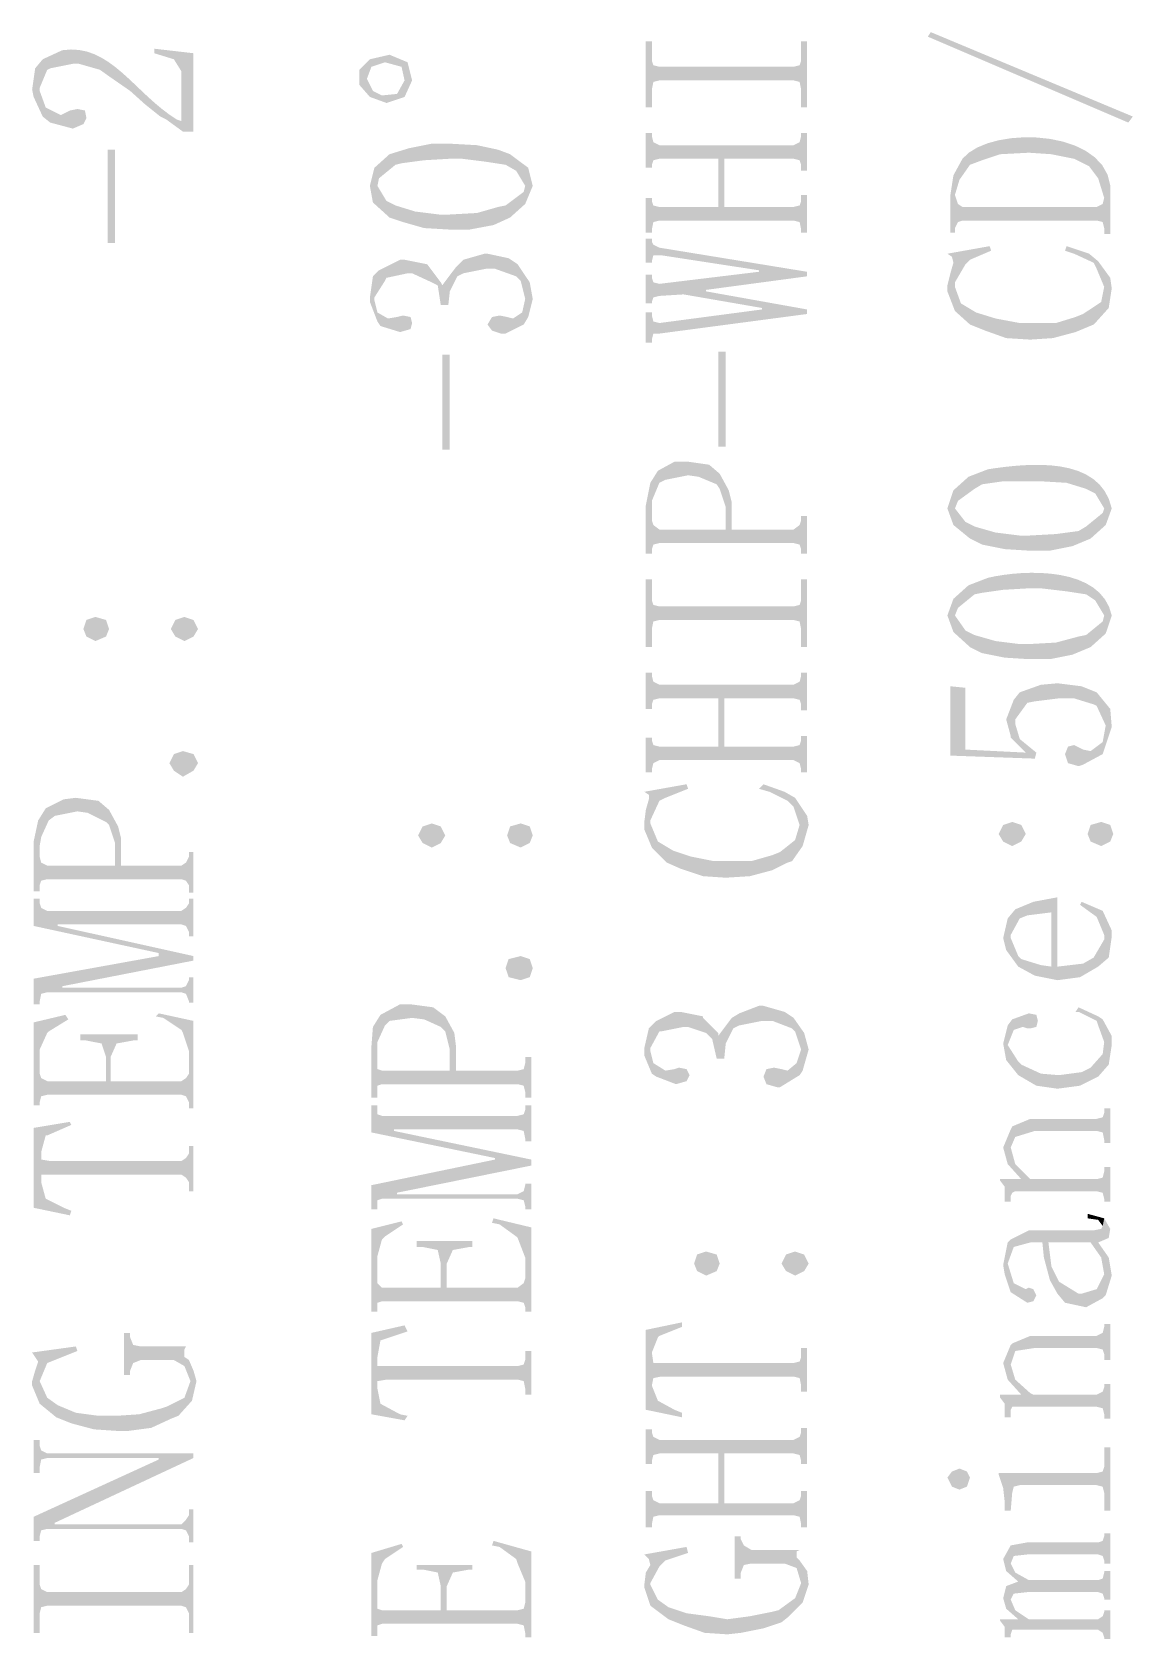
# Model space of a CAD drawing. Header units: millimetres. Extents: x 19 to 191, y 8 to 260.
# Drawn here: x 156.27 to 171.73, y 46.59 to 69.16 of the extents above; entities that cross this region are included whole.
import ezdxf

# ---------------------------------------------------------------- set-up
doc = ezdxf.new("R2010")
doc.units = ezdxf.units.MM
doc.layers.get('0').update_dxf_attribs({"linetype": 'CONTINUOUS'})

msp = doc.modelspace()

# ---------------------------------------------------------------- hatches: boundary and pattern name
for points in [[(171.725167, 67.973222), (171.661667, 67.888556), (168.8465, 69.095056), (168.888833, 69.158556)], [(156.315833, 68.650556), (156.379333, 68.333056), (156.379333, 68.375389), (156.485167, 68.629389), (156.5275, 68.650556), (156.845, 68.714056), (156.929667, 68.714056), (157.226, 68.629389), (157.374167, 68.523556), (157.649333, 68.333056), (157.861, 68.142556), (158.072667, 67.973222), (158.157333, 67.930889), (158.390167, 67.761556), (158.369, 67.909722), (158.3055, 67.930889), (158.196653, 68.003033), (158.092971, 68.081666), (157.993586, 68.165075), (157.897628, 68.251547), (157.804227, 68.339369), (157.712513, 68.426828), (157.621616, 68.51221), (157.530668, 68.593802), (157.438797, 68.669893), (157.345135, 68.738767), (157.248811, 68.798713), (157.148957, 68.848017), (157.044701, 68.884967), (156.935175, 68.907848), (156.819509, 68.914949), (156.696833, 68.904556), (156.421667, 68.777556)], [(157.988, 68.925722), (157.988, 68.862222), (158.263167, 68.777556), (158.369, 68.608222), (158.369, 67.909722), (158.390167, 67.761556), (158.538333, 67.761556), (158.538333, 68.862222)], [(160.866667, 68.629389), (160.9725, 68.502389), (161.036, 68.671722), (161.2265, 68.735222), (161.459333, 68.671722), (161.501667, 68.481222), (161.544, 68.735222), (161.29, 68.841056), (161.014833, 68.777556)], [(164.888333, 69.031556), (164.888333, 68.100222), (164.973, 68.100222), (164.973, 68.354222), (164.994167, 68.460056), (165.078833, 68.481222), (166.962667, 68.481222), (167.047333, 68.460056), (167.0685, 68.354222), (167.0685, 68.100222), (167.153167, 68.100222), (167.153167, 69.031556), (167.0685, 69.031556), (167.0685, 68.756389), (167.047333, 68.692889), (166.962667, 68.671722), (165.078833, 68.671722), (164.994167, 68.692889), (164.973, 68.756389), (164.973, 69.031556)], [(156.2735, 68.354222), (156.294667, 68.248389), (156.421667, 67.973222), (156.5275, 67.888556), (156.845, 67.803889), (156.993167, 67.867389), (157.0355, 67.952056), (157.014333, 68.057889), (156.9085, 68.079056), (156.802667, 68.057889), (156.675667, 67.994389), (156.464, 68.100222), (156.379333, 68.333056), (156.315833, 68.650556)], [(160.866667, 68.629389), (160.866667, 68.417722), (161.014833, 68.248389), (161.247667, 68.163722), (161.501667, 68.248389), (161.6075, 68.481222), (161.544, 68.735222), (161.501667, 68.481222), (161.395833, 68.290722), (161.184167, 68.269556), (161.057167, 68.333056), (160.9725, 68.502389)], [(164.888333, 67.740389), (164.888333, 67.253556), (164.973, 67.253556), (164.973, 67.295889), (164.994167, 67.359389), (165.078833, 67.380556), (165.904333, 67.380556), (165.904333, 66.703222), (165.989, 67.380556), (166.962667, 67.380556), (167.047333, 67.359389), (167.0685, 67.295889), (167.0685, 67.211222), (167.153167, 67.211222), (167.153167, 67.740389), (167.0685, 67.740389), (167.0685, 67.698056), (167.047333, 67.613389), (166.962667, 67.571056), (165.078833, 67.571056), (164.994167, 67.613389), (164.973, 67.698056), (164.973, 67.740389)], [(157.331833, 66.195222), (157.437662, 66.195222), (157.437662, 67.507556), (157.331833, 67.507556)], [(161.078333, 67.253556), (161.120667, 66.999556), (161.141833, 67.105389), (161.374667, 67.295889), (161.459333, 67.317056), (161.776833, 67.359389), (162.136667, 67.380556), (162.306, 67.380556), (162.644667, 67.338222), (162.919833, 67.295889), (163.068, 67.211222), (163.195, 66.999556), (163.195, 66.745556), (163.300833, 66.999556), (163.237333, 67.253556), (162.983333, 67.444056), (162.814, 67.507556), (162.517667, 67.571056), (162.136667, 67.592222), (161.882667, 67.592222), (161.565167, 67.528722), (161.29, 67.444056)], [(169.164, 66.872556), (169.164, 66.343389), (169.2275, 66.343389), (169.2275, 66.872556), (169.291, 67.084222), (169.439167, 67.295889), (169.6085, 67.359389), (169.8625, 67.444056), (170.264667, 67.465222), (170.582167, 67.444056), (170.899667, 67.380556), (171.111333, 67.274722), (171.238333, 67.105389), (171.323, 66.830222), (171.323, 66.322222), (171.407667, 66.322222), (171.407667, 66.830222), (171.409203, 67.003834), (171.370495, 67.156338), (171.296418, 67.288278), (171.191849, 67.400201), (171.061663, 67.492652), (170.910736, 67.566177), (170.743943, 67.621322), (170.566159, 67.658633), (170.382262, 67.678654), (170.197126, 67.681933), (170.015626, 67.669013), (169.84264, 67.640443), (169.683041, 67.596766), (169.541707, 67.538528), (169.423513, 67.466276), (169.333333, 67.380556), (169.206333, 67.147722)], [(161.014833, 66.999556), (161.057167, 66.766722), (161.29, 66.555056), (161.4805, 66.491556), (161.776833, 66.406889), (162.136667, 66.385722), (162.411833, 66.385722), (162.7505, 66.449222), (162.983333, 66.555056), (163.195, 66.745556), (163.195, 66.999556), (163.173833, 66.914889), (162.919833, 66.724389), (162.814, 66.703222), (162.517667, 66.618556), (162.136667, 66.597389), (161.9885, 66.597389), (161.649833, 66.639722), (161.374667, 66.724389), (161.247667, 66.787889), (161.120667, 66.999556), (161.078333, 67.253556)], [(164.888333, 66.830222), (164.888333, 66.343389), (164.973, 66.343389), (164.973, 66.385722), (164.994167, 66.491556), (165.078833, 66.512722), (166.962667, 66.512722), (167.047333, 66.491556), (167.0685, 66.385722), (167.0685, 66.343389), (167.153167, 66.343389), (167.153167, 66.872556), (167.0685, 66.872556), (167.0685, 66.787889), (167.047333, 66.724389), (166.962667, 66.703222), (165.989, 66.703222), (165.989, 67.380556), (165.904333, 66.703222), (165.078833, 66.703222), (164.994167, 66.724389), (164.973, 66.787889), (164.973, 66.830222)], [(169.2275, 66.406889), (169.269833, 66.491556), (169.333333, 66.512722), (171.217167, 66.512722), (171.301833, 66.491556), (171.323, 66.406889), (171.323, 66.830222), (171.301833, 66.745556), (171.217167, 66.703222), (169.333333, 66.703222), (169.269833, 66.745556), (169.2275, 66.872556)], [(164.888333, 66.258722), (164.888333, 65.920056), (164.973, 65.920056), (164.973, 65.941222), (164.994167, 66.025889), (165.1, 66.025889), (166.475833, 65.814222), (166.475833, 65.793056), (167.153167, 65.729556), (167.153167, 65.793056), (165.078833, 66.131722), (164.994167, 66.174056), (164.973, 66.216389), (164.973, 66.258722)], [(169.121667, 66.047056), (169.185167, 66.004722), (169.206333, 65.920056), (169.2275, 65.581389), (169.2275, 65.644889), (169.375667, 65.898889), (169.439167, 65.962389), (169.7355, 66.089389), (169.714333, 66.152889)], [(170.772667, 66.089389), (170.899667, 66.047056), (171.174833, 65.920056), (171.217167, 65.835389), (171.323, 65.581389), (171.3865, 65.285056), (171.428833, 65.560222), (171.407667, 65.708389), (171.238333, 65.941222), (171.111333, 66.047056), (170.793833, 66.152889)], [(161.057167, 65.729556), (161.078333, 65.390889), (161.078333, 65.433222), (161.2265, 65.666056), (161.247667, 65.708389), (161.544, 65.771889), (161.6075, 65.771889), (161.882667, 65.644889), (161.967333, 65.602556), (162.009667, 65.327389), (162.1155, 65.327389), (162.136667, 65.517889), (162.2425, 65.729556), (162.327167, 65.771889), (162.644667, 65.835389), (162.771667, 65.835389), (163.068, 65.729556), (163.1315, 65.666056), (163.195, 65.412056), (163.237333, 65.158056), (163.300833, 65.412056), (163.2585, 65.644889), (163.089167, 65.898889), (162.962167, 65.983556), (162.665833, 66.047056), (162.6235, 66.047056), (162.327167, 65.962389), (162.221333, 65.856556), (162.030833, 65.602556), (162.009667, 65.644889), (161.819167, 65.898889), (161.501667, 65.962389), (161.438167, 65.962389), (161.141833, 65.814222)], [(169.121667, 65.602556), (169.121667, 65.517889), (169.2275, 65.242722), (169.439167, 65.052222), (169.650833, 64.967556), (169.947167, 64.861722), (170.285833, 64.840556), (170.603333, 64.861722), (170.920833, 64.946389), (171.174833, 65.052222), (171.196, 65.073389), (171.3865, 65.285056), (171.323, 65.581389), (171.280667, 65.369722), (171.026667, 65.200389), (170.920833, 65.158056), (170.645667, 65.073389), (170.137667, 65.073389), (169.799, 65.136889), (169.523833, 65.221556), (169.312167, 65.348556), (169.2275, 65.581389), (169.206333, 65.920056), (169.164, 65.771889)], [(161.014833, 65.433222), (161.014833, 65.369722), (161.120667, 65.094556), (161.163, 65.031056), (161.438167, 64.946389), (161.586333, 64.988722), (161.6075, 65.073389), (161.586333, 65.158056), (161.4805, 65.179222), (161.395833, 65.158056), (161.268833, 65.136889), (161.120667, 65.221556), (161.078333, 65.390889), (161.057167, 65.729556)], [(164.888333, 65.750722), (164.888333, 65.348556), (164.973, 65.348556), (164.973, 65.369722), (164.994167, 65.433222), (165.078833, 65.454389), (165.4175, 65.475556), (165.735, 65.539056), (167.153167, 65.729556), (166.475833, 65.793056), (165.078833, 65.623722), (164.994167, 65.644889), (164.973, 65.708389), (164.973, 65.750722)], [(165.4175, 65.475556), (166.518167, 65.285056), (166.518167, 65.263889), (167.153167, 65.200389), (167.153167, 65.263889), (165.735, 65.517889), (165.735, 65.539056)], [(162.665833, 65.052222), (162.729333, 64.967556), (162.856333, 64.925222), (162.919833, 64.925222), (163.173833, 65.052222), (163.237333, 65.158056), (163.195, 65.412056), (163.152667, 65.221556), (163.025667, 65.136889), (162.941, 65.158056), (162.835167, 65.179222), (162.729333, 65.158056)], [(164.888333, 65.221556), (164.888333, 64.798222), (164.973, 64.798222), (164.973, 64.840556), (164.994167, 64.925222), (165.078833, 64.925222), (167.153167, 65.200389), (166.518167, 65.263889), (165.078833, 65.073389), (164.994167, 65.094556), (164.973, 65.179222), (164.973, 65.221556)], [(162.030833, 63.295389), (162.136662, 63.295389), (162.136662, 64.628889), (162.030833, 64.628889)], [(165.904333, 63.337722), (166.010173, 63.337722), (166.010173, 64.671222), (165.904333, 64.671222)], [(164.888333, 62.512222), (164.888333, 61.834889), (164.973, 61.834889), (164.973, 62.575722), (165.078833, 62.829722), (165.1635, 62.872056), (165.481, 62.935556), (165.629167, 62.914389), (165.883167, 62.808556), (165.9255, 62.745056), (166.010167, 62.491056), (166.010167, 62.173556), (166.0525, 62.723889), (165.9255, 62.956722), (165.777333, 63.083722), (165.481, 63.126056), (165.2905, 63.126056), (165.057667, 62.999056), (164.951833, 62.829722)], [(169.206333, 62.723889), (169.2275, 62.469889), (169.269833, 62.575722), (169.502667, 62.745056), (169.6085, 62.808556), (169.904833, 62.850889), (170.434, 62.850889), (170.793833, 62.829722), (171.069, 62.745056), (171.196, 62.681556), (171.323, 62.469889), (171.344167, 62.237056), (171.428833, 62.469889), (171.388896, 62.600434), (171.330944, 62.712082), (171.256877, 62.806135), (171.168599, 62.883896), (171.068012, 62.946666), (170.957017, 62.995748), (170.837518, 63.032445), (170.711416, 63.058058), (170.580613, 63.073889), (170.447012, 63.081242), (170.312515, 63.081417), (170.179024, 63.075719), (170.048442, 63.065447), (169.92267, 63.051906), (169.803611, 63.036397), (169.693167, 63.020222), (169.418, 62.914389)], [(164.973, 61.898389), (164.994167, 61.961889), (165.078833, 61.983056), (166.962667, 61.983056), (167.047333, 61.961889), (167.0685, 61.898389), (167.0685, 61.834889), (167.153167, 61.834889), (167.153167, 62.364056), (167.0685, 62.364056), (167.0685, 62.300556), (167.047333, 62.237056), (166.962667, 62.173556), (166.094833, 62.173556), (166.094833, 62.554556), (166.0525, 62.723889), (166.010167, 62.173556), (165.078833, 62.173556), (164.994167, 62.237056), (164.973, 62.300556), (164.973, 62.469889)], [(169.121667, 62.469889), (169.206333, 62.237056), (169.439167, 62.046556), (169.6085, 61.961889), (169.926, 61.898389), (170.264667, 61.877222), (170.561, 61.877222), (170.8785, 61.940722), (171.1325, 62.046556), (171.344167, 62.237056), (171.323, 62.469889), (171.301833, 62.406389), (171.069, 62.215889), (170.963167, 62.152389), (170.645667, 62.110056), (170.264667, 62.088889), (170.137667, 62.088889), (169.799, 62.131222), (169.502667, 62.215889), (169.375667, 62.279389), (169.2275, 62.469889), (169.206333, 62.723889)], [(164.888333, 61.475056), (164.888333, 60.522556), (164.973, 60.522556), (164.973, 60.776556), (164.994167, 60.882389), (165.078833, 60.903556), (166.962667, 60.903556), (167.047333, 60.882389), (167.0685, 60.776556), (167.0685, 60.522556), (167.153167, 60.522556), (167.153167, 61.475056), (167.0685, 61.475056), (167.0685, 61.178722), (167.047333, 61.115222), (166.962667, 61.094056), (165.078833, 61.094056), (164.994167, 61.115222), (164.973, 61.178722), (164.973, 61.475056)], [(169.206333, 61.199889), (169.2275, 60.967056), (169.269833, 61.072889), (169.502667, 61.263389), (169.6085, 61.284556), (169.904833, 61.326889), (170.264667, 61.348056), (170.434, 61.348056), (170.793833, 61.305722), (171.069, 61.263389), (171.196, 61.178722), (171.323, 60.967056), (171.344167, 60.713056), (171.428833, 60.967056), (171.391117, 61.088208), (171.333794, 61.193146), (171.259044, 61.282827), (171.169046, 61.358209), (171.06598, 61.42025), (170.952025, 61.469909), (170.829362, 61.508142), (170.700171, 61.53591), (170.56663, 61.554169), (170.43092, 61.563877), (170.29522, 61.565993), (170.161711, 61.561475), (170.032571, 61.551281), (169.90998, 61.536369), (169.796119, 61.517696), (169.693167, 61.496222), (169.418, 61.390389)], [(169.121667, 60.967056), (169.206333, 60.734222), (169.439167, 60.522556), (169.6085, 60.437889), (169.926, 60.374389), (170.264667, 60.353222), (170.561, 60.353222), (170.8785, 60.416722), (171.1325, 60.522556), (171.344167, 60.713056), (171.323, 60.967056), (171.301833, 60.882389), (171.069, 60.691889), (170.963167, 60.670722), (170.645667, 60.586056), (170.264667, 60.564889), (170.137667, 60.564889), (169.799, 60.607222), (169.502667, 60.691889), (169.375667, 60.755389), (169.2275, 60.967056), (169.206333, 61.199889)], [(156.993167, 60.776556), (157.0355, 60.670722), (157.1625, 60.607222), (157.310667, 60.670722), (157.353, 60.776556), (157.310667, 60.903556), (157.1625, 60.945889), (157.0355, 60.903556)], [(158.220833, 60.776556), (158.284333, 60.670722), (158.411333, 60.607222), (158.538333, 60.670722), (158.601833, 60.776556), (158.538333, 60.903556), (158.411333, 60.945889), (158.284333, 60.903556)], [(164.888333, 60.162722), (164.888333, 59.654722), (164.973, 59.654722), (164.973, 59.718222), (164.994167, 59.781722), (165.078833, 59.802889), (165.904333, 59.802889), (165.904333, 59.125556), (165.989, 59.802889), (166.962667, 59.802889), (167.047333, 59.781722), (167.0685, 59.718222), (167.0685, 59.633556), (167.153167, 59.633556), (167.153167, 60.162722), (167.0685, 60.162722), (167.0685, 60.120389), (167.047333, 60.035722), (166.962667, 59.993389), (165.078833, 59.993389), (164.994167, 60.035722), (164.973, 60.120389), (164.973, 60.162722)], [(164.888333, 59.252556), (164.888333, 58.765722), (164.973, 58.765722), (164.973, 58.808056), (164.994167, 58.892722), (165.078833, 58.935056), (166.962667, 58.935056), (167.047333, 58.892722), (167.0685, 58.808056), (167.0685, 58.765722), (167.153167, 58.765722), (167.153167, 59.273722), (167.0685, 59.273722), (167.0685, 59.210222), (167.047333, 59.146722), (166.962667, 59.125556), (165.989, 59.125556), (165.989, 59.802889), (165.904333, 59.125556), (165.078833, 59.125556), (164.994167, 59.146722), (164.973, 59.210222), (164.973, 59.252556)], [(169.164, 59.972222), (169.164, 58.998556), (170.349333, 58.956222), (170.222333, 59.040889), (169.375667, 59.083222), (169.375667, 59.951056)], [(170.053, 59.781722), (170.074167, 59.443056), (170.074167, 59.506556), (170.2435, 59.739389), (170.349333, 59.760556), (170.688, 59.802889), (170.899667, 59.802889), (171.174833, 59.718222), (171.217167, 59.697056), (171.344167, 59.421889), (171.344167, 59.146722), (171.428833, 59.400722), (171.407667, 59.654722), (171.217167, 59.887556), (171.0055, 59.972222), (170.666833, 60.014556), (170.434, 59.993389), (170.137667, 59.887556)], [(169.947167, 59.506556), (170.010667, 59.273722), (170.010667, 59.252556), (170.222333, 59.040889), (170.349333, 58.956222), (170.3705, 59.040889), (170.137667, 59.231389), (170.074167, 59.443056), (170.053, 59.781722)], [(170.772667, 59.019722), (170.815, 58.892722), (170.963167, 58.850389), (171.026667, 58.871556), (171.301833, 59.019722), (171.344167, 59.146722), (171.344167, 59.421889), (171.301833, 59.189056), (171.1325, 59.062056), (171.026667, 59.083222), (170.899667, 59.146722), (170.815, 59.125556)], [(158.601833, 58.892722), (158.538333, 58.786889), (158.390167, 58.702222), (158.263167, 58.786889), (158.199667, 58.892722), (158.263167, 59.019722), (158.390167, 59.062056), (158.538333, 59.019722)], [(164.867167, 58.490556), (164.930667, 58.448222), (164.930667, 58.384722), (164.951833, 58.046056), (164.951833, 58.088389), (165.078833, 58.363556), (165.1635, 58.405889), (165.481, 58.532889), (165.459833, 58.596389)], [(166.475833, 58.532889), (166.624, 58.490556), (166.878, 58.363556), (166.962667, 58.278889), (167.047333, 58.024889), (167.089667, 57.728556), (167.174333, 58.024889), (167.153167, 58.151889), (166.983833, 58.405889), (166.835667, 58.490556), (166.539333, 58.596389)], [(156.294667, 57.792056), (156.294667, 57.093556), (156.379333, 57.093556), (156.379333, 57.728556), (156.4005, 57.855556), (156.506333, 58.088389), (156.591, 58.151889), (156.9085, 58.215389), (157.056667, 58.194222), (157.310667, 58.067222), (157.353, 58.024889), (157.437667, 57.770889), (157.437667, 57.453389), (157.48, 58.003722), (157.353, 58.236556), (157.204833, 58.363556), (156.887333, 58.405889), (156.718, 58.384722), (156.464, 58.257722), (156.358167, 58.088389)], [(164.867167, 58.067222), (164.867167, 57.961389), (164.973, 57.707389), (165.184667, 57.495722), (165.375167, 57.411056), (165.692667, 57.305222), (166.010167, 57.284056), (166.348833, 57.305222), (166.666333, 57.389889), (166.878, 57.495722), (166.9415, 57.516889), (167.089667, 57.728556), (167.047333, 58.024889), (166.983833, 57.813222), (166.772167, 57.643889), (166.666333, 57.601556), (166.37, 57.516889), (165.840833, 57.516889), (165.523333, 57.580389), (165.269333, 57.665056), (165.057667, 57.792056), (164.951833, 58.046056), (164.930667, 58.384722), (164.888333, 58.236556)], [(156.379333, 57.178222), (156.4005, 57.241722), (156.485167, 57.262889), (158.369, 57.262889), (158.4325, 57.241722), (158.474833, 57.178222), (158.474833, 57.072389), (158.538333, 57.072389), (158.538333, 57.643889), (158.474833, 57.643889), (158.474833, 57.580389), (158.4325, 57.495722), (158.369, 57.453389), (157.522333, 57.453389), (157.522333, 57.834389), (157.48, 58.003722), (157.437667, 57.453389), (156.485167, 57.453389), (156.4005, 57.495722), (156.379333, 57.580389), (156.379333, 57.728556)], [(161.692167, 57.876722), (161.755667, 57.770889), (161.882667, 57.707389), (162.009667, 57.770889), (162.073167, 57.876722), (162.009667, 58.003722), (161.882667, 58.046056), (161.755667, 58.003722)], [(162.941, 57.876722), (162.983333, 57.770889), (163.1315, 57.707389), (163.2585, 57.770889), (163.300833, 57.876722), (163.2585, 58.003722), (163.1315, 58.046056), (162.983333, 58.003722)], [(169.841333, 57.897889), (169.904833, 57.792056), (170.031833, 57.728556), (170.158833, 57.792056), (170.222333, 57.897889), (170.158833, 58.024889), (170.031833, 58.067222), (169.904833, 58.024889)], [(171.090167, 57.897889), (171.1325, 57.792056), (171.280667, 57.728556), (171.407667, 57.792056), (171.45, 57.897889), (171.407667, 58.024889), (171.280667, 58.067222), (171.1325, 58.024889)], [(156.294667, 56.987722), (156.294667, 56.606722), (158.0515, 56.225722), (158.0515, 56.183389), (158.538333, 56.119889), (158.538333, 56.183389), (156.633333, 56.606722), (156.633333, 56.627889), (156.485167, 56.818389), (156.4005, 56.860722), (156.379333, 56.924222), (156.379333, 56.987722)], [(156.485167, 56.818389), (156.633333, 56.627889), (158.369, 56.627889), (158.4325, 56.606722), (158.474833, 56.522056), (158.474833, 56.458556), (158.538333, 56.458556), (158.538333, 56.987722), (158.474833, 56.987722), (158.474833, 56.924222), (158.4325, 56.860722), (158.369, 56.818389)], [(169.968333, 56.712556), (170.010667, 56.437389), (170.010667, 56.479722), (170.137667, 56.712556), (170.2435, 56.754889), (170.582167, 56.797222), (170.582167, 56.035222), (170.666833, 55.844722), (170.984333, 55.887056), (171.238333, 56.035222), (171.3865, 56.162222), (171.323, 56.479722), (171.323, 56.416222), (171.174833, 56.162222), (171.026667, 56.077556), (170.666833, 56.035222), (170.666833, 57.008889), (170.328167, 56.945389), (170.074167, 56.839556)], [(170.984333, 56.903056), (171.217167, 56.733722), (171.323, 56.479722), (171.3865, 56.162222), (171.428833, 56.458556), (171.428833, 56.543222), (171.301833, 56.818389), (171.0055, 56.945389)], [(169.904833, 56.437389), (169.947167, 56.268056), (170.1165, 56.035222), (170.349333, 55.908222), (170.666833, 55.844722), (170.582167, 56.035222), (170.434, 56.056389), (170.158833, 56.141056), (170.1165, 56.183389), (170.010667, 56.437389), (169.968333, 56.712556)], [(156.294667, 55.865889), (156.294667, 55.506056), (156.379333, 55.506056), (156.379333, 55.548389), (156.4005, 55.654222), (156.485167, 55.675389), (156.696833, 55.760056), (158.538333, 56.119889), (158.0515, 56.183389)], [(163.300833, 56.014056), (163.2585, 55.887056), (163.1315, 55.844722), (162.962167, 55.887056), (162.919833, 56.014056), (162.962167, 56.141056), (163.1315, 56.183389), (163.2585, 56.141056)], [(156.485167, 55.675389), (158.369, 55.675389), (158.4325, 55.654222), (158.474833, 55.548389), (158.474833, 55.527222), (158.538333, 55.527222), (158.538333, 55.887056), (158.474833, 55.887056), (158.474833, 55.844722), (158.4325, 55.760056), (158.369, 55.738889), (156.696833, 55.738889), (156.696833, 55.760056)], [(156.294667, 55.252056), (156.294667, 54.087889), (156.379333, 54.087889), (156.379333, 54.871056), (156.485167, 55.103889), (156.506333, 55.125056), (156.7815, 55.294389), (156.739167, 55.357889)], [(158.009167, 55.336722), (158.115, 55.315556), (158.369, 55.146222), (158.390167, 55.103889), (158.474833, 54.849889), (158.474833, 54.045556), (158.538333, 54.045556), (158.538333, 55.273222), (158.0515, 55.379056)], [(161.036, 54.913389), (161.036, 54.193722), (161.120667, 54.193722), (161.120667, 54.976889), (161.2265, 55.209722), (161.29, 55.273222), (161.6075, 55.315556), (161.776833, 55.294389), (162.009667, 55.188556), (162.073167, 55.125056), (162.136667, 54.871056), (162.136667, 54.574722), (162.200167, 55.103889), (162.073167, 55.336722), (161.903833, 55.463722), (161.586333, 55.506056), (161.438167, 55.506056), (161.163, 55.357889), (161.057167, 55.188556)], [(164.930667, 55.167389), (164.951833, 54.849889), (164.951833, 54.892222), (165.078833, 55.125056), (165.1, 55.125056), (165.4175, 55.188556), (165.481, 55.188556), (165.735, 55.103889), (165.819667, 55.019222), (165.883167, 54.744056), (165.989, 54.744056), (166.010167, 54.955722), (166.116, 55.167389), (166.200667, 55.209722), (166.518167, 55.273222), (166.666333, 55.273222), (166.9415, 55.167389), (166.983833, 55.125056), (167.0685, 54.871056), (167.089667, 54.574722), (167.174333, 54.871056), (167.110833, 55.103889), (166.962667, 55.315556), (166.835667, 55.400222), (166.539333, 55.484889), (166.475833, 55.484889), (166.200667, 55.379056), (166.094833, 55.315556), (165.904333, 55.061556), (165.904333, 55.103889), (165.692667, 55.315556), (165.692667, 55.336722), (165.375167, 55.400222), (165.2905, 55.400222), (165.0365, 55.273222)], [(169.968333, 55.209722), (169.968333, 54.934556), (170.053, 55.146222), (170.18, 55.188556), (170.2435, 55.167389), (170.285833, 55.167389), (170.3705, 55.188556), (170.391667, 55.273222), (170.3705, 55.357889), (170.264667, 55.379056), (170.031833, 55.294389)], [(170.920833, 55.400222), (170.963167, 55.400222), (171.217167, 55.273222), (171.238333, 55.209722), (171.323, 54.976889), (171.3865, 54.659389), (171.428833, 54.934556), (171.428833, 55.061556), (171.301833, 55.294389), (171.238333, 55.336722), (170.963167, 55.463722)], [(156.950833, 55.082722), (156.950833, 54.998056), (157.0355, 54.998056), (157.247167, 54.955722), (157.310667, 54.765222), (157.310667, 54.426556), (157.374167, 54.765222), (157.458833, 54.955722), (157.691667, 54.998056), (157.755167, 54.998056), (157.755167, 55.082722)], [(161.120667, 54.278389), (161.120667, 54.363056), (161.184167, 54.384222), (163.089167, 54.384222), (163.173833, 54.363056), (163.195, 54.278389), (163.195, 54.193722), (163.279667, 54.193722), (163.279667, 54.765222), (163.195, 54.765222), (163.195, 54.680556), (163.173833, 54.595889), (163.089167, 54.574722), (162.221333, 54.574722), (162.221333, 54.934556), (162.200167, 55.103889), (162.136667, 54.574722), (161.184167, 54.574722), (161.120667, 54.595889), (161.120667, 54.849889)], [(164.867167, 54.892222), (164.867167, 54.786389), (164.973, 54.532389), (165.0365, 54.490056), (165.311667, 54.384222), (165.459833, 54.426556), (165.502167, 54.511222), (165.459833, 54.595889), (165.354, 54.617056), (165.2905, 54.595889), (165.1635, 54.574722), (164.994167, 54.680556), (164.951833, 54.849889), (164.930667, 55.167389)], [(169.904833, 54.955722), (169.947167, 54.722889), (170.1165, 54.511222), (170.3705, 54.363056), (170.666833, 54.320722), (170.984333, 54.363056), (171.238333, 54.490056), (171.3865, 54.659389), (171.323, 54.976889), (171.301833, 54.807556), (171.1325, 54.617056), (171.0055, 54.553556), (170.688, 54.511222), (170.434, 54.532389), (170.158833, 54.659389), (170.1165, 54.701722), (169.968333, 54.934556), (169.968333, 55.209722)], [(156.379333, 54.130222), (156.4005, 54.214889), (156.485167, 54.236056), (158.369, 54.236056), (158.4325, 54.214889), (158.474833, 54.130222), (158.474833, 54.532389), (158.4325, 54.468889), (158.369, 54.426556), (157.374167, 54.426556), (157.374167, 54.765222), (157.310667, 54.426556), (156.485167, 54.426556), (156.4005, 54.468889), (156.379333, 54.532389), (156.379333, 54.871056)], [(166.539333, 54.490056), (166.581667, 54.384222), (166.729833, 54.341889), (166.772167, 54.341889), (167.047333, 54.511222), (167.089667, 54.574722), (167.0685, 54.871056), (167.005, 54.680556), (166.878, 54.574722), (166.793333, 54.595889), (166.6875, 54.617056), (166.581667, 54.595889)], [(161.036, 54.087889), (161.036, 53.706889), (162.771667, 53.347056), (162.771667, 53.325889), (163.279667, 53.241222), (163.279667, 53.325889), (161.3535, 53.728056), (161.3535, 53.749222), (161.184167, 53.939722), (161.120667, 53.960889), (161.120667, 54.087889)], [(161.184167, 53.939722), (161.3535, 53.749222), (163.089167, 53.749222), (163.173833, 53.728056), (163.195, 53.622222), (163.195, 53.579889), (163.279667, 53.579889), (163.279667, 54.087889), (163.195, 54.087889), (163.195, 54.024389), (163.173833, 53.960889), (163.089167, 53.939722)], [(170.010667, 53.749222), (170.010667, 53.495222), (170.074167, 53.643389), (170.349333, 53.728056), (171.217167, 53.728056), (171.301833, 53.706889), (171.323, 53.601056), (171.323, 53.558722), (171.407667, 53.558722), (171.407667, 54.045556), (171.323, 54.045556), (171.323, 53.982056), (171.301833, 53.918556), (171.217167, 53.897389), (170.285833, 53.897389), (170.031833, 53.791556)], [(156.294667, 53.770389), (156.4005, 53.008389), (156.4005, 53.431722), (156.464, 53.664556), (156.485167, 53.664556), (156.823833, 53.812722), (156.802667, 53.855056)], [(156.294667, 53.770389), (156.294667, 52.648556), (156.802667, 52.542722), (156.823833, 52.606222), (156.718, 52.648556), (156.464, 52.775556), (156.4005, 53.008389)], [(169.904833, 53.495222), (169.968333, 53.262389), (170.158833, 53.050722), (170.285833, 53.050722), (170.074167, 53.262389), (170.010667, 53.495222), (170.010667, 53.749222)], [(156.4005, 53.008389), (156.4005, 53.114222), (158.369, 53.114222), (158.4325, 53.071889), (158.474833, 53.008389), (158.474833, 52.881389), (158.538333, 52.881389), (158.538333, 53.516389), (158.474833, 53.516389), (158.474833, 53.410556), (158.4325, 53.347056), (158.369, 53.304722), (156.5275, 53.304722), (156.4005, 53.325889), (156.4005, 53.431722)], [(161.036, 52.966056), (161.036, 52.627389), (161.120667, 52.627389), (161.120667, 52.754389), (161.184167, 52.775556), (161.395833, 52.860222), (163.279667, 53.241222), (162.771667, 53.325889)], [(169.8625, 53.050722), (169.8625, 53.029556), (169.926, 52.944889), (169.926, 52.733222), (170.010667, 52.733222), (170.010667, 52.817889), (170.031833, 52.860222), (170.074167, 52.881389), (171.217167, 52.881389), (171.301833, 52.860222), (171.323, 52.775556), (171.323, 52.733222), (171.407667, 52.733222), (171.407667, 53.220056), (171.323, 53.220056), (171.323, 53.156556), (171.301833, 53.071889), (171.217167, 53.050722), (170.158833, 53.050722)], [(161.184167, 52.775556), (163.089167, 52.775556), (163.173833, 52.754389), (163.195, 52.669722), (163.195, 52.627389), (163.279667, 52.627389), (163.279667, 52.987222), (163.195, 52.987222), (163.195, 52.966056), (163.173833, 52.881389), (163.089167, 52.839056), (161.395833, 52.839056), (161.395833, 52.860222)], [(161.036, 52.352222), (161.036, 51.188056), (161.120667, 51.188056), (161.120667, 51.971222), (161.184167, 52.204056), (161.2265, 52.246389), (161.4805, 52.415722), (161.459333, 52.458056)], [(162.729333, 52.436889), (162.835167, 52.415722), (163.068, 52.246389), (163.089167, 52.225222), (163.195, 51.950056), (163.195, 51.188056), (163.279667, 51.188056), (163.279667, 52.373389), (162.7505, 52.500389)], [(171.090167, 52.563889), (171.090167, 52.500389), (171.238333, 52.479222), (171.301833, 52.394556), (171.323, 52.500389)], [(171.174833, 52.331056), (171.238333, 52.161722), (171.3865, 52.225222), (171.407667, 52.352222), (171.323, 52.500389), (171.301833, 52.394556), (171.280667, 52.352222)], [(161.671, 52.182889), (161.671, 52.098222), (161.755667, 52.098222), (161.967333, 52.055889), (162.009667, 51.865389), (162.009667, 51.526722), (162.094333, 51.865389), (162.179, 52.055889), (162.411833, 52.098222), (162.454167, 52.098222), (162.454167, 52.182889)], [(169.904833, 51.844222), (169.926, 51.717222), (170.010667, 51.463222), (170.2435, 51.315056), (170.328167, 51.336222), (170.3705, 51.420889), (170.328167, 51.505556), (170.264667, 51.526722), (170.222333, 51.505556), (170.053, 51.590222), (169.968333, 51.865389), (169.968333, 52.161722)], [(169.968333, 52.161722), (169.968333, 51.865389), (170.053, 52.098222), (170.285833, 52.161722), (170.455167, 52.161722), (170.476333, 51.950056), (170.539833, 52.161722), (171.1325, 52.161722), (171.280667, 51.950056), (171.323, 51.717222), (171.344167, 51.420889), (171.428833, 51.696056), (171.3865, 51.950056), (171.238333, 52.161722), (171.174833, 52.331056), (170.264667, 52.331056), (170.010667, 52.204056)], [(170.476333, 51.950056), (170.561, 51.632556), (170.666833, 51.442056), (170.772667, 51.315056), (171.069, 51.251556), (171.301833, 51.378556), (171.344167, 51.420889), (171.323, 51.717222), (171.217167, 51.505556), (171.0055, 51.442056), (170.963167, 51.442056), (170.688, 51.611389), (170.582167, 51.823056), (170.539833, 52.161722)], [(161.120667, 51.251556), (161.120667, 51.315056), (161.184167, 51.336222), (163.089167, 51.336222), (163.173833, 51.315056), (163.195, 51.251556), (163.195, 51.653722), (163.173833, 51.590222), (163.089167, 51.526722), (162.094333, 51.526722), (162.094333, 51.865389), (162.009667, 51.526722), (161.184167, 51.526722), (161.120667, 51.590222), (161.120667, 51.971222)], [(165.565667, 51.865389), (165.608, 51.759556), (165.735, 51.696056), (165.883167, 51.759556), (165.9255, 51.865389), (165.883167, 51.992389), (165.735, 52.034722), (165.608, 51.992389)], [(166.793333, 51.865389), (166.856833, 51.759556), (166.983833, 51.696056), (167.110833, 51.759556), (167.174333, 51.865389), (167.110833, 51.992389), (166.983833, 52.034722), (166.856833, 51.992389)], [(161.036, 50.891722), (161.120667, 50.108556), (161.120667, 50.553056), (161.163, 50.785889), (161.544, 50.912889), (161.501667, 50.997556)], [(164.888333, 50.934056), (164.973, 50.150889), (164.973, 50.616556), (165.057667, 50.828222), (165.078833, 50.849389), (165.396333, 50.976389), (165.396333, 51.039889)], [(170.010667, 50.722389), (170.010667, 50.447222), (170.074167, 50.637722), (170.349333, 50.680056), (171.217167, 50.680056), (171.301833, 50.658889), (171.323, 50.595389), (171.323, 50.510722), (171.407667, 50.510722), (171.407667, 51.018722), (171.323, 51.018722), (171.323, 50.976389), (171.301833, 50.891722), (171.217167, 50.849389), (170.285833, 50.849389), (170.031833, 50.743556)], [(157.564667, 50.891722), (157.564667, 50.299056), (157.649333, 50.299056), (157.649333, 50.362556), (157.691667, 50.468389), (157.7975, 50.510722), (158.263167, 50.510722), (158.411333, 50.426056), (158.411333, 50.658889), (158.4325, 50.701222), (157.7975, 50.701222), (157.691667, 50.722389), (157.649333, 50.828222), (157.649333, 50.891722)], [(161.036, 50.891722), (161.036, 49.748722), (161.501667, 49.664056), (161.544, 49.727556), (161.438167, 49.748722), (161.163, 49.896889), (161.120667, 50.108556)], [(164.888333, 50.934056), (164.888333, 49.812222), (165.396333, 49.706389), (165.396333, 49.769889), (165.2905, 49.812222), (165.057667, 49.939222), (164.973, 50.150889)], [(156.2735, 50.616556), (156.358167, 50.489556), (156.379333, 50.214389), (156.485167, 50.468389), (156.9085, 50.637722), (156.887333, 50.701222)], [(158.411333, 50.426056), (158.496, 50.214389), (158.517167, 49.939222), (158.580667, 50.214389), (158.538333, 50.362556), (158.474833, 50.510722), (158.411333, 50.553056), (158.411333, 50.658889)], [(161.120667, 50.108556), (161.120667, 50.214389), (161.247667, 50.235556), (163.089167, 50.235556), (163.173833, 50.214389), (163.195, 50.108556), (163.195, 50.023889), (163.279667, 50.023889), (163.279667, 50.637722), (163.195, 50.637722), (163.195, 50.510722), (163.173833, 50.447222), (163.089167, 50.426056), (161.120667, 50.426056), (161.120667, 50.553056)], [(164.973, 50.150889), (164.994167, 50.256722), (165.1, 50.277889), (166.962667, 50.277889), (167.047333, 50.256722), (167.0685, 50.150889), (167.0685, 50.066222), (167.153167, 50.066222), (167.153167, 50.680056), (167.0685, 50.680056), (167.0685, 50.553056), (167.047333, 50.489556), (166.962667, 50.468389), (164.994167, 50.468389), (164.973, 50.616556)], [(169.904833, 50.468389), (169.968333, 50.235556), (170.158833, 50.023889), (170.285833, 50.045056), (170.074167, 50.235556), (170.010667, 50.447222), (170.010667, 50.722389)], [(156.2735, 50.214389), (156.2735, 50.150889), (156.379333, 49.896889), (156.612167, 49.706389), (156.823833, 49.621722), (157.141333, 49.537056), (157.458833, 49.515889), (157.628167, 49.515889), (157.945667, 49.558222), (158.220833, 49.685222), (158.326667, 49.727556), (158.517167, 49.939222), (158.496, 50.214389), (158.411333, 49.981556), (158.157333, 49.854556), (158.093833, 49.833389), (157.776333, 49.748722), (157.458833, 49.727556), (157.204833, 49.727556), (156.887333, 49.769889), (156.633333, 49.875722), (156.485167, 49.981556), (156.379333, 50.214389), (156.358167, 50.489556), (156.315833, 50.362556)], [(169.8625, 50.023889), (169.8625, 49.981556), (169.926, 49.896889), (169.926, 49.706389), (170.010667, 49.706389), (170.010667, 49.812222), (170.031833, 49.854556), (171.217167, 49.854556), (171.301833, 49.833389), (171.323, 49.748722), (171.323, 49.685222), (171.407667, 49.685222), (171.407667, 50.172056), (171.323, 50.172056), (171.323, 50.129722), (171.301833, 50.066222), (171.217167, 50.023889), (170.328167, 50.023889), (170.285833, 50.045056), (170.158833, 50.023889)], [(164.888333, 49.537056), (164.888333, 49.050222), (164.973, 49.050222), (164.973, 49.092556), (164.994167, 49.177222), (165.078833, 49.198389), (165.904333, 49.198389), (165.904333, 48.499889), (165.989, 49.198389), (166.962667, 49.198389), (167.047333, 49.177222), (167.0685, 49.092556), (167.0685, 49.050222), (167.153167, 49.050222), (167.153167, 49.558222), (167.0685, 49.558222), (167.0685, 49.494722), (167.047333, 49.431222), (166.962667, 49.388889), (165.078833, 49.388889), (164.994167, 49.431222), (164.973, 49.494722), (164.973, 49.537056)], [(156.294667, 49.388889), (156.294667, 48.923222), (156.379333, 48.923222), (156.379333, 49.007889), (156.4005, 49.113722), (156.485167, 49.134889), (158.0515, 49.134889), (158.0515, 49.113722), (158.538333, 49.134889), (158.538333, 49.198389), (156.485167, 49.198389), (156.4005, 49.240722), (156.379333, 49.304222), (156.379333, 49.388889)], [(164.888333, 48.669222), (164.888333, 48.161222), (164.973, 48.161222), (164.973, 48.203556), (164.994167, 48.309389), (165.078833, 48.330556), (166.962667, 48.330556), (167.047333, 48.309389), (167.0685, 48.203556), (167.0685, 48.161222), (167.153167, 48.161222), (167.153167, 48.669222), (167.0685, 48.669222), (167.0685, 48.605722), (167.047333, 48.542222), (166.962667, 48.499889), (165.989, 48.499889), (165.989, 49.198389), (165.904333, 48.499889), (165.078833, 48.499889), (164.994167, 48.542222), (164.973, 48.605722), (164.973, 48.669222)], [(169.841333, 48.923222), (169.841333, 48.902056), (169.904833, 48.711556), (169.926, 48.521056), (169.926, 48.394056), (170.010667, 48.394056), (170.031833, 48.648056), (170.053, 48.732722), (170.137667, 48.753889), (171.217167, 48.753889), (171.301833, 48.732722), (171.323, 48.648056), (171.323, 48.394056), (171.407667, 48.394056), (171.407667, 49.283056), (171.323, 49.283056), (171.323, 49.007889), (171.301833, 48.944389), (171.217167, 48.923222)], [(156.294667, 48.309389), (156.294667, 47.970722), (156.379333, 47.970722), (156.379333, 48.034222), (156.4005, 48.118889), (156.485167, 48.140056), (156.591, 48.224722), (158.538333, 49.134889), (158.0515, 49.113722)], [(169.121667, 48.859722), (169.185167, 48.732722), (169.291, 48.690389), (169.396833, 48.732722), (169.439167, 48.859722), (169.396833, 48.944389), (169.291, 48.986722), (169.185167, 48.944389)], [(156.485167, 48.140056), (158.369, 48.140056), (158.4325, 48.118889), (158.474833, 48.034222), (158.474833, 47.949556), (158.538333, 47.949556), (158.538333, 48.415222), (158.474833, 48.415222), (158.474833, 48.330556), (158.4325, 48.267056), (158.369, 48.203556), (156.591, 48.203556), (156.591, 48.224722)], [(170.010667, 47.907222), (170.010667, 47.653222), (170.053, 47.759056), (170.2435, 47.780222), (171.238333, 47.780222), (171.301833, 47.759056), (171.323, 47.695556), (171.323, 47.653222), (171.407667, 47.653222), (171.407667, 48.076556), (171.323, 48.076556), (171.323, 48.034222), (171.301833, 47.970722), (171.238333, 47.949556), (170.2435, 47.949556)], [(161.036, 47.801389), (161.036, 46.637222), (161.120667, 46.637222), (161.120667, 47.420389), (161.184167, 47.653222), (161.2265, 47.716722), (161.4805, 47.886056), (161.459333, 47.928389)], [(162.729333, 47.907222), (162.835167, 47.886056), (163.068, 47.716722), (163.089167, 47.653222), (163.195, 47.399222), (163.195, 46.616056), (163.279667, 46.616056), (163.279667, 47.822556), (162.7505, 47.970722)], [(164.867167, 47.780222), (164.930667, 47.716722), (164.951833, 47.632056), (164.951833, 47.356889), (164.951833, 47.378056), (165.078833, 47.610889), (165.1635, 47.695556), (165.481, 47.801389), (165.459833, 47.886056)], [(166.137167, 48.034222), (166.137167, 47.441556), (166.221833, 47.441556), (166.221833, 47.526222), (166.264167, 47.632056), (166.37, 47.653222), (166.835667, 47.653222), (167.005, 47.589722), (167.005, 47.822556), (167.047333, 47.843722), (166.37, 47.843722), (166.264167, 47.907222), (166.221833, 47.991889), (166.221833, 48.034222)], [(169.904833, 47.716722), (169.947167, 47.547389), (170.1165, 47.399222), (170.2435, 47.251056), (171.238333, 47.251056), (171.301833, 47.229889), (171.323, 47.166389), (171.323, 47.145222), (171.407667, 47.145222), (171.407667, 47.547389), (171.323, 47.547389), (171.323, 47.526222), (171.301833, 47.441556), (171.238333, 47.420389), (170.264667, 47.420389), (170.074167, 47.526222), (170.010667, 47.653222), (170.010667, 47.907222)], [(156.294667, 47.632056), (156.294667, 46.679556), (156.379333, 46.679556), (156.379333, 46.954722), (156.4005, 47.039389), (156.485167, 47.060556), (158.369, 47.060556), (158.4325, 47.039389), (158.474833, 46.954722), (158.474833, 46.679556), (158.538333, 46.679556), (158.538333, 47.632056), (158.474833, 47.632056), (158.474833, 47.356889), (158.4325, 47.293389), (158.369, 47.251056), (156.485167, 47.251056), (156.4005, 47.293389), (156.379333, 47.356889), (156.379333, 47.632056)], [(161.671, 47.632056), (161.671, 47.568556), (161.755667, 47.568556), (161.967333, 47.526222), (162.009667, 47.335722), (162.009667, 46.997056), (162.094333, 47.335722), (162.179, 47.526222), (162.411833, 47.568556), (162.454167, 47.568556), (162.454167, 47.632056)], [(164.867167, 47.356889), (164.867167, 47.314556), (164.951833, 47.060556), (165.205833, 46.870056), (165.4175, 46.785389), (165.713833, 46.679556), (166.031333, 46.658389), (166.221833, 46.679556), (166.539333, 46.743056), (166.793333, 46.827722), (166.899167, 46.912389), (167.089667, 47.102889), (167.0685, 47.378056), (166.983833, 47.166389), (166.751, 46.997056), (166.666333, 46.975889), (166.348833, 46.912389), (166.031333, 46.870056), (165.777333, 46.912389), (165.459833, 46.954722), (165.205833, 47.039389), (165.057667, 47.145222), (164.951833, 47.356889), (164.951833, 47.632056), (164.888333, 47.526222)], [(167.005, 47.589722), (167.0685, 47.378056), (167.089667, 47.102889), (167.174333, 47.356889), (167.153167, 47.547389), (167.047333, 47.695556), (167.005, 47.737889), (167.005, 47.822556)], [(161.120667, 46.679556), (161.120667, 46.785389), (161.184167, 46.806556), (163.089167, 46.806556), (163.173833, 46.785389), (163.195, 46.679556), (163.195, 47.102889), (163.173833, 47.018222), (163.089167, 46.997056), (162.094333, 46.997056), (162.094333, 47.335722), (162.009667, 46.997056), (161.184167, 46.997056), (161.120667, 47.018222), (161.120667, 47.420389)], [(169.947167, 47.335722), (170.010667, 47.145222), (170.053, 47.229889), (170.2435, 47.251056), (170.1165, 47.399222)], [(169.904833, 47.166389), (169.947167, 47.018222), (170.1165, 46.870056), (170.264667, 46.870056), (170.074167, 46.997056), (170.010667, 47.145222), (169.947167, 47.335722)], [(169.8625, 46.870056), (169.8625, 46.848889), (169.926, 46.764222), (169.926, 46.616056), (170.010667, 46.616056), (170.010667, 46.658389), (170.031833, 46.721889), (171.238333, 46.721889), (171.301833, 46.679556), (171.323, 46.616056), (171.323, 46.594889), (171.407667, 46.594889), (171.407667, 46.997056), (171.323, 46.997056), (171.323, 46.975889), (171.301833, 46.912389), (171.238333, 46.870056), (170.1165, 46.870056)]]:
    msp.add_hatch(color=7).paths.add_polyline_path(points)

doc.saveas('drawing.dxf')
